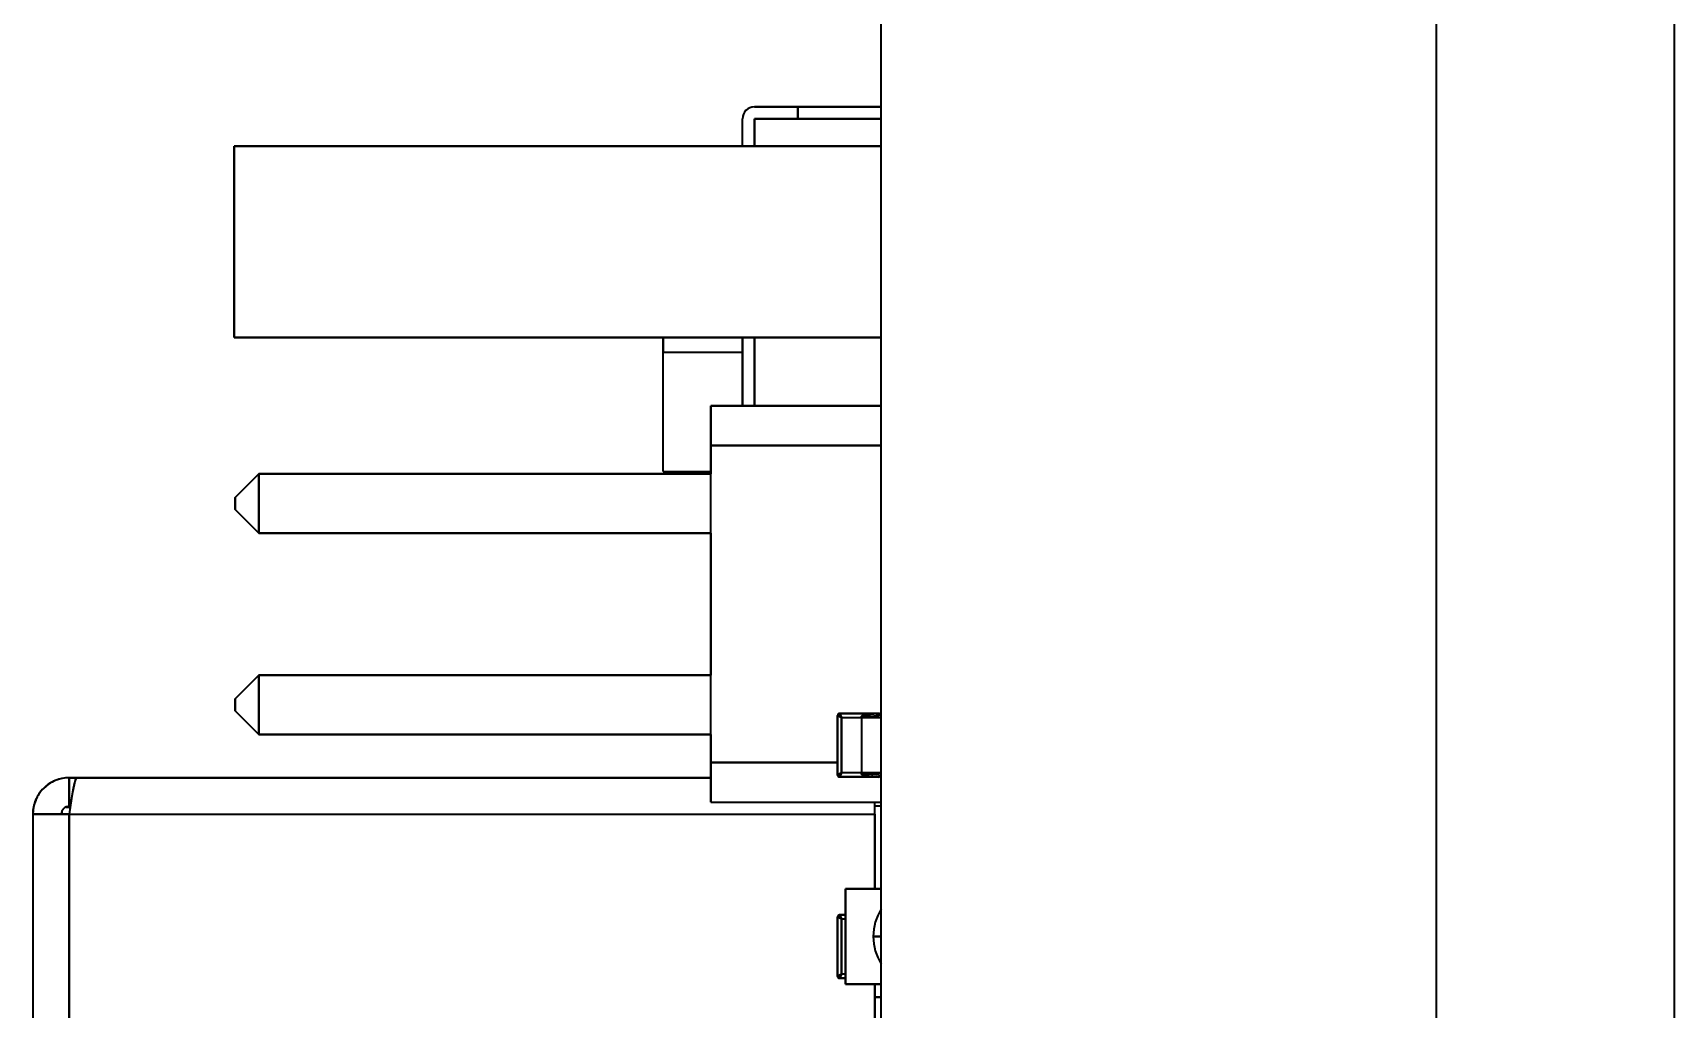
# Model space of a CAD drawing. Extents: x 146 to 1134, y 78 to 926.
# Drawn here: x 277.6 to 298.3, y 359.46 to 371.77 of the extents above; entities that cross this region are included whole.
import ezdxf

# ---------------------------------------------------------------- set-up
doc = ezdxf.new("R2010")
doc.units = 0

msp = doc.modelspace()

# ---------------------------------------------------------------- linework, layer by layer
at = {"color": 7, "lineweight": 35}
for p, q in [((298.304, 403.907), (298.304, 300.107)), ((295.304, 388.907), (295.304, 303.107)), ((288.304, 350.739), (288.304, 377.707))]:
    msp.add_line(p, q, dxfattribs=at)
at = {"color": 7, "lineweight": 35, "ltscale": 0.01375}
for p, q in [((286.704, 370.84), (287.254, 370.84)), ((286.704, 370.84), (287.254, 370.84)), ((286.704, 370.84), (287.254, 370.84)), ((286.704, 370.69), (287.254, 370.69)), ((287.254, 370.69), (286.704, 370.69))]:
    msp.add_line(p, q, dxfattribs=at)
at = {"color": 7, "lineweight": 35, "ltscale": 0.025}
for p, q in [((286.704, 370.84), (287.704, 370.84)), ((287.704, 370.84), (286.704, 370.84)), ((286.554, 367.74), (285.554, 367.74)), ((286.554, 367.74), (285.554, 367.74))]:
    msp.add_line(p, q, dxfattribs=at)
at = {"color": 7, "lineweight": 35, "ltscale": 0.026251}
for p, q in [((287.254, 370.84), (288.304, 370.84)), ((287.254, 370.84), (288.304, 370.84)), ((288.304, 370.84), (287.254, 370.84)), ((287.254, 370.69), (288.304, 370.69)), ((288.304, 370.69), (287.254, 370.69))]:
    msp.add_line(p, q, dxfattribs=at)
at = {"color": 7, "lineweight": 35, "ltscale": 0.00375}
for p, q in [((287.254, 370.84), (287.254, 370.69)), ((287.254, 370.69), (287.254, 370.84)), ((280.154, 365.912), (280.154, 365.762)), ((280.154, 365.762), (280.154, 365.912)), ((280.154, 365.912), (280.154, 365.762)), ((280.154, 365.762), (280.154, 365.912)), ((280.154, 365.912), (280.154, 365.762)), ((280.154, 365.912), (280.154, 365.762)), ((280.154, 365.762), (280.154, 365.912)), ((280.154, 363.372), (280.154, 363.222)), ((280.154, 363.222), (280.154, 363.372)), ((280.154, 363.372), (280.154, 363.222)), ((280.154, 363.222), (280.154, 363.372)), ((280.154, 363.372), (280.154, 363.222)), ((280.154, 363.372), (280.154, 363.222)), ((280.154, 363.222), (280.154, 363.372))]:
    msp.add_line(p, q, dxfattribs=at)
at = {"color": 7, "lineweight": 35, "ltscale": 0.008701}
for p, q in [((286.554, 370.342), (286.554, 370.69)), ((286.554, 370.342), (286.554, 370.69)), ((286.554, 370.342), (286.554, 370.69)), ((286.704, 370.342), (286.704, 370.69)), ((286.704, 370.69), (286.704, 370.342))]:
    msp.add_line(p, q, dxfattribs=at)
at = {"color": 7, "lineweight": 35, "ltscale": 0.022501}
for p, q in [((288.304, 370.69), (287.404, 370.69)), ((287.404, 370.69), (288.304, 370.69))]:
    msp.add_line(p, q, dxfattribs=at)
at = {"color": 7, "lineweight": 35, "ltscale": 0.060249}
for p, q in [((280.144, 367.932), (280.144, 370.342)), ((280.144, 370.342), (280.144, 367.932)), ((280.144, 367.932), (280.144, 370.342)), ((280.144, 370.342), (280.144, 367.932)), ((280.144, 367.932), (280.144, 370.342))]:
    msp.add_line(p, q, dxfattribs=at)
at = {"color": 7, "lineweight": 35, "ltscale": 0.204}
for p, q in [((288.304, 370.342), (280.144, 370.342)), ((280.144, 370.342), (288.304, 370.342)), ((288.304, 370.342), (280.144, 370.342)), ((280.144, 367.932), (288.304, 367.932)), ((288.304, 367.932), (280.144, 367.932))]:
    msp.add_line(p, q, dxfattribs=at)
at = {"color": 7, "lineweight": 35, "ltscale": 0.204001}
for p, q in [((288.304, 370.342), (280.144, 370.342)), ((280.144, 370.342), (288.304, 370.342))]:
    msp.add_line(p, q, dxfattribs=at)
at = {"color": 7, "lineweight": 35, "ltscale": 0.05}
for p, q in [((280.144, 368.137), (280.144, 370.137)), ((280.144, 370.137), (280.144, 368.137)), ((280.144, 368.137), (280.144, 370.137)), ((280.144, 370.137), (280.144, 368.137)), ((280.144, 370.137), (280.144, 368.137)), ((280.144, 368.137), (280.144, 370.137)), ((280.144, 370.137), (280.144, 368.137)), ((280.144, 368.137), (280.144, 370.137)), ((280.144, 370.137), (280.144, 368.137)), ((280.144, 368.137), (280.144, 370.137)), ((280.144, 370.137), (280.144, 368.137)), ((280.144, 368.137), (280.144, 370.137)), ((280.144, 370.137), (280.144, 368.137)), ((280.144, 368.137), (280.144, 370.137)), ((280.144, 370.137), (280.144, 368.137)), ((280.144, 368.137), (280.144, 370.137)), ((280.144, 368.137), (280.144, 370.137)), ((280.144, 370.137), (280.144, 368.137)), ((280.144, 368.137), (280.144, 370.137)), ((280.144, 370.137), (280.144, 368.137)), ((280.144, 370.137), (280.144, 368.137)), ((280.144, 368.137), (280.144, 370.137)), ((280.144, 370.137), (280.144, 368.137)), ((280.144, 368.137), (280.144, 370.137)), ((280.144, 370.137), (280.144, 368.137)), ((280.144, 368.137), (280.144, 370.137)), ((280.144, 370.137), (280.144, 368.137)), ((280.144, 368.137), (280.144, 370.137)), ((280.144, 370.137), (280.144, 368.137)), ((280.144, 368.137), (280.144, 370.137)), ((280.144, 370.137), (280.144, 368.137)), ((280.144, 368.137), (280.144, 370.137)), ((280.144, 370.137), (280.144, 368.137)), ((280.144, 368.137), (280.144, 370.137)), ((280.144, 370.137), (280.144, 368.137)), ((280.144, 368.137), (280.144, 370.137))]:
    msp.add_line(p, q, dxfattribs=at)
at = {"color": 7, "lineweight": 35, "ltscale": 0.004817}
msp.add_line((285.554, 367.74), (285.554, 367.933), dxfattribs=at)
at = {"color": 7, "lineweight": 35, "ltscale": 0.004816}
msp.add_line((285.554, 367.933), (285.554, 367.74), dxfattribs=at)
at = {"color": 7, "lineweight": 35, "ltscale": 0.004832}
msp.add_line((285.554, 367.74), (285.554, 367.933), dxfattribs=at)
at = {"color": 7, "lineweight": 35, "ltscale": 0.021703}
msp.add_line((286.554, 367.933), (286.554, 367.065), dxfattribs=at)
at = {"color": 7, "lineweight": 35, "ltscale": 0.021625}
for p, q in [((286.554, 367.067), (286.554, 367.932)), ((286.554, 367.067), (286.554, 367.932)), ((286.704, 367.067), (286.704, 367.932))]:
    msp.add_line(p, q, dxfattribs=at)
at = {"color": 7, "lineweight": 35, "ltscale": 0.021624}
msp.add_line((286.704, 367.932), (286.704, 367.067), dxfattribs=at)
at = {"color": 7, "lineweight": 35, "ltscale": 0.037489}
msp.add_line((285.554, 366.241), (285.554, 367.74), dxfattribs=at)
at = {"color": 7, "lineweight": 35, "ltscale": 0.014349}
msp.add_line((285.554, 367.166), (285.554, 367.74), dxfattribs=at)
at = {"color": 7, "lineweight": 35, "ltscale": 0.012165}
msp.add_line((285.554, 366.68), (285.554, 367.166), dxfattribs=at)
at = {"color": 7, "lineweight": 35, "ltscale": 0.053751}
for p, q in [((288.304, 367.067), (286.154, 367.067)), ((286.154, 367.067), (288.304, 367.067)), ((288.304, 367.067), (286.154, 367.067)), ((286.154, 367.067), (288.304, 367.067)), ((288.304, 367.067), (286.154, 367.067)), ((288.304, 367.067), (286.154, 367.067)), ((286.154, 367.067), (288.304, 367.067)), ((286.154, 366.567), (288.304, 366.567)), ((288.304, 366.567), (286.154, 366.567)), ((286.154, 362.067), (288.304, 362.067)), ((286.154, 362.067), (288.304, 362.067))]:
    msp.add_line(p, q, dxfattribs=at)
at = {"color": 7, "lineweight": 35, "ltscale": 0.0125}
for p, q in [((286.154, 367.067), (286.154, 366.567)), ((286.154, 366.567), (286.154, 367.067)), ((286.154, 367.067), (286.154, 366.567)), ((286.154, 366.567), (286.154, 367.067)), ((286.154, 367.067), (286.154, 366.567)), ((286.154, 366.567), (286.154, 367.067)), ((286.154, 362.067), (286.154, 362.567)), ((286.154, 362.567), (286.154, 362.067)), ((286.154, 362.067), (286.154, 362.567)), ((286.154, 362.567), (286.154, 362.067)), ((286.154, 362.067), (286.154, 362.567)), ((286.154, 362.567), (286.154, 362.067))]:
    msp.add_line(p, q, dxfattribs=at)
at = {"color": 7, "lineweight": 35, "ltscale": 0.000951385}
for p, q in [((286.154, 367.029), (286.154, 367.067)), ((286.154, 367.029), (286.154, 367.067)), ((286.154, 362.067), (286.154, 362.105)), ((286.154, 362.067), (286.154, 362.105))]:
    msp.add_line(p, q, dxfattribs=at)
at = {"color": 7, "lineweight": 35, "ltscale": 0.00271}
for p, q in [((286.154, 366.921), (286.154, 367.029)), ((286.154, 366.921), (286.154, 367.029)), ((286.154, 362.105), (286.154, 362.214)), ((286.154, 362.105), (286.154, 362.214))]:
    msp.add_line(p, q, dxfattribs=at)
at = {"color": 7, "lineweight": 35, "ltscale": 0.004055}
for p, q in [((286.154, 366.759), (286.154, 366.921)), ((286.154, 366.759), (286.154, 366.921)), ((286.154, 362.214), (286.154, 362.376)), ((286.154, 362.214), (286.154, 362.376))]:
    msp.add_line(p, q, dxfattribs=at)
at = {"color": 7, "lineweight": 35, "ltscale": 0.008128}
msp.add_line((285.554, 366.355), (285.554, 366.68), dxfattribs=at)
at = {"color": 7, "lineweight": 35, "ltscale": 0.004784}
for p, q in [((286.154, 366.567), (286.154, 366.759)), ((286.154, 366.567), (286.154, 366.759)), ((286.154, 362.376), (286.154, 362.567)), ((286.154, 362.376), (286.154, 362.567))]:
    msp.add_line(p, q, dxfattribs=at)
at = {"color": 7, "lineweight": 35, "ltscale": 0.008875}
for p, q in [((286.154, 366.212), (286.154, 366.567)), ((286.154, 366.567), (286.154, 366.212)), ((286.154, 366.212), (286.154, 366.567)), ((286.154, 366.567), (286.154, 366.212)), ((286.154, 366.212), (286.154, 366.567)), ((286.154, 366.567), (286.154, 366.212)), ((286.154, 362.567), (286.154, 362.922)), ((286.154, 362.922), (286.154, 362.567)), ((286.154, 362.567), (286.154, 362.922)), ((286.154, 362.922), (286.154, 362.567)), ((286.154, 362.567), (286.154, 362.922)), ((286.154, 362.922), (286.154, 362.567))]:
    msp.add_line(p, q, dxfattribs=at)
at = {"color": 7, "lineweight": 35, "ltscale": 0.1}
msp.add_line((286.154, 362.567), (286.154, 366.567), dxfattribs=at)
msp.add_line((286.154, 362.567), (286.154, 366.567), dxfattribs=at)
at = {"color": 7, "lineweight": 35, "ltscale": 0.010606}
for p, q in [((280.454, 366.212), (280.154, 365.912)), ((280.154, 365.912), (280.454, 366.212)), ((280.454, 366.212), (280.154, 365.912)), ((280.154, 365.912), (280.454, 366.212)), ((280.454, 366.212), (280.154, 365.912)), ((280.154, 365.912), (280.454, 366.212)), ((280.154, 365.912), (280.454, 366.212)), ((280.154, 363.222), (280.454, 362.922)), ((280.454, 362.922), (280.154, 363.222)), ((280.154, 363.222), (280.454, 362.922)), ((280.454, 362.922), (280.154, 363.222)), ((280.454, 362.922), (280.154, 363.222)), ((280.154, 363.222), (280.454, 362.922)), ((280.454, 362.922), (280.154, 363.222))]:
    msp.add_line(p, q, dxfattribs=at)
at = {"color": 7, "lineweight": 35, "ltscale": 0.1425}
for p, q in [((280.454, 366.212), (286.154, 366.212)), ((286.154, 366.212), (280.454, 366.212)), ((280.454, 366.212), (286.154, 366.212)), ((286.154, 366.212), (280.454, 366.212)), ((280.454, 366.212), (286.154, 366.212)), ((280.454, 366.212), (286.154, 366.212)), ((286.154, 366.212), (280.454, 366.212)), ((286.154, 365.462), (280.454, 365.462)), ((280.454, 365.462), (286.154, 365.462)), ((286.154, 363.672), (280.454, 363.672)), ((280.454, 363.672), (286.154, 363.672)), ((286.154, 363.672), (280.454, 363.672)), ((280.454, 363.672), (286.154, 363.672)), ((280.454, 363.672), (286.154, 363.672)), ((286.154, 363.672), (280.454, 363.672)), ((280.454, 363.672), (286.154, 363.672)), ((280.454, 362.922), (286.154, 362.922)), ((286.154, 362.922), (280.454, 362.922))]:
    msp.add_line(p, q, dxfattribs=at)
at = {"color": 7, "lineweight": 35, "ltscale": 0.01875}
for p, q in [((280.454, 366.212), (280.454, 365.462)), ((280.454, 365.462), (280.454, 366.212)), ((286.154, 365.462), (286.154, 366.212)), ((280.454, 363.672), (280.454, 362.922)), ((280.454, 362.922), (280.454, 363.672)), ((286.154, 362.922), (286.154, 363.672)), ((287.754, 362.412), (287.754, 363.162)), ((287.754, 363.162), (287.754, 362.412)), ((287.754, 363.162), (287.754, 362.412)), ((287.754, 363.162), (287.754, 362.412)), ((287.754, 362.412), (287.754, 363.162)), ((287.754, 360.622), (287.754, 359.872)), ((287.754, 359.872), (287.754, 360.622)), ((287.754, 360.622), (287.754, 359.872)), ((287.754, 359.872), (287.754, 360.622)), ((287.754, 360.622), (287.754, 359.872))]:
    msp.add_line(p, q, dxfattribs=at)
at = {"color": 7, "lineweight": 35, "ltscale": 0.002854}
msp.add_line((285.554, 366.24), (285.554, 366.355), dxfattribs=at)
at = {"color": 7, "lineweight": 35, "ltscale": 0.015}
msp.add_line((285.554, 366.24), (286.154, 366.24), dxfattribs=at)
at = {"color": 7, "lineweight": 35, "ltscale": 0.010607}
for p, q in [((280.154, 365.762), (280.454, 365.462)), ((280.454, 365.462), (280.154, 365.762)), ((280.154, 365.762), (280.454, 365.462)), ((280.454, 365.462), (280.154, 365.762)), ((280.454, 365.462), (280.154, 365.762)), ((280.154, 365.762), (280.454, 365.462)), ((280.454, 365.462), (280.154, 365.762)), ((280.454, 363.672), (280.154, 363.372)), ((280.154, 363.372), (280.454, 363.672)), ((280.454, 363.672), (280.154, 363.372)), ((280.154, 363.372), (280.454, 363.672)), ((280.454, 363.672), (280.154, 363.372)), ((280.154, 363.372), (280.454, 363.672)), ((280.154, 363.372), (280.454, 363.672))]:
    msp.add_line(p, q, dxfattribs=at)
at = {"color": 7, "lineweight": 35, "ltscale": 0.044749}
for p, q in [((286.154, 363.672), (286.154, 365.462)), ((286.154, 365.462), (286.154, 363.672)), ((286.154, 363.672), (286.154, 365.462)), ((286.154, 365.462), (286.154, 363.672)), ((286.154, 363.672), (286.154, 365.462)), ((286.154, 365.462), (286.154, 363.672))]:
    msp.add_line(p, q, dxfattribs=at)
at = {"color": 7, "lineweight": 35, "ltscale": 0.000153775}
for p, q in [((287.755, 363.168), (287.754, 363.162)), ((287.755, 362.406), (287.754, 362.412))]:
    msp.add_line(p, q, dxfattribs=at)
at = {"color": 7, "lineweight": 35, "ltscale": 0.000114179}
for p, q in [((287.754, 363.162), (287.755, 363.167)), ((287.754, 362.412), (287.755, 362.408)), ((287.754, 359.872), (287.755, 359.868))]:
    msp.add_line(p, q, dxfattribs=at)
at = {"color": 7, "lineweight": 35, "ltscale": 0.001398}
for p, q in [((287.754, 363.162), (287.804, 363.137)), ((287.804, 362.437), (287.754, 362.412)), ((278.021, 362.007), (278.077, 362.007)), ((278.021, 362.007), (278.077, 362.007)), ((278.021, 362.007), (278.077, 362.007)), ((287.754, 360.622), (287.804, 360.597)), ((287.804, 359.897), (287.754, 359.872))]:
    msp.add_line(p, q, dxfattribs=at)
at = {"color": 7, "lineweight": 35, "ltscale": 0.000409436}
for p, q in [((287.769, 363.155), (287.754, 363.162)), ((287.779, 363.187), (287.787, 363.173)), ((287.754, 362.412), (287.769, 362.419)), ((287.787, 362.402), (287.779, 362.387)), ((287.769, 360.615), (287.754, 360.622)), ((287.754, 359.872), (287.769, 359.879)), ((287.787, 359.862), (287.779, 359.847))]:
    msp.add_line(p, q, dxfattribs=at)
at = {"color": 7, "lineweight": 35, "ltscale": 0.000988447}
for p, q in [((287.804, 363.137), (287.769, 363.155)), ((287.769, 362.419), (287.804, 362.437)), ((287.804, 360.597), (287.769, 360.615)), ((287.787, 360.633), (287.804, 360.597)), ((287.769, 359.879), (287.804, 359.897))]:
    msp.add_line(p, q, dxfattribs=at)
at = {"color": 7, "lineweight": 35, "ltscale": 0.000153115}
for p, q in [((287.773, 363.186), (287.779, 363.187)), ((287.773, 362.388), (287.779, 362.387))]:
    msp.add_line(p, q, dxfattribs=at)
at = {"color": 7, "lineweight": 35, "ltscale": 0.000113419}
for p, q in [((287.779, 363.187), (287.775, 363.187)), ((287.754, 360.622), (287.755, 360.627)), ((287.779, 360.647), (287.775, 360.647))]:
    msp.add_line(p, q, dxfattribs=at)
at = {"color": 7, "lineweight": 35, "ltscale": 0.011615}
for p, q in [((287.779, 363.187), (288.244, 363.187)), ((288.244, 363.187), (287.779, 363.187)), ((288.244, 363.187), (287.779, 363.187)), ((287.779, 363.187), (288.244, 363.187)), ((288.244, 363.187), (287.779, 363.187)), ((287.779, 362.387), (288.244, 362.387)), ((288.244, 362.387), (287.779, 362.387))]:
    msp.add_line(p, q, dxfattribs=at)
at = {"color": 7, "lineweight": 35, "ltscale": 0.001397}
for p, q in [((287.804, 363.137), (287.779, 363.187)), ((287.779, 362.387), (287.804, 362.437)), ((287.804, 360.597), (287.779, 360.647)), ((287.779, 359.847), (287.804, 359.897))]:
    msp.add_line(p, q, dxfattribs=at)
at = {"color": 7, "lineweight": 35, "ltscale": 0.000987765}
for p, q in [((287.787, 363.173), (287.804, 363.137)), ((287.804, 362.437), (287.787, 362.402)), ((287.804, 359.897), (287.787, 359.862))]:
    msp.add_line(p, q, dxfattribs=at)
at = {"color": 7, "lineweight": 35, "ltscale": 0.0175}
for p, q in [((287.804, 362.437), (287.804, 363.137)), ((287.804, 363.137), (287.804, 362.437)), ((288.054, 363.137), (288.054, 362.437)), ((288.054, 363.137), (288.054, 362.437)), ((287.804, 359.897), (287.804, 360.597)), ((287.804, 360.597), (287.804, 359.897))]:
    msp.add_line(p, q, dxfattribs=at)
at = {"color": 7, "lineweight": 35, "ltscale": 0.00625}
for p, q in [((287.804, 363.137), (288.054, 363.137)), ((287.804, 363.137), (288.054, 363.137)), ((288.054, 362.437), (287.804, 362.437)), ((288.054, 362.437), (287.804, 362.437)), ((288.304, 362.437), (288.054, 362.437))]:
    msp.add_line(p, q, dxfattribs=at)
at = {"color": 7, "lineweight": 35, "ltscale": 0.000199606}
msp.add_line((288.059, 363.158), (288.054, 363.152), dxfattribs=at)
at = {"color": 7, "lineweight": 35, "ltscale": 0.000359344}
for p, q in [((288.054, 363.137), (288.054, 363.152)), ((288.054, 363.137), (288.054, 363.152)), ((288.054, 362.423), (288.054, 362.437)), ((288.054, 362.423), (288.054, 362.437))]:
    msp.add_line(p, q, dxfattribs=at)
at = {"color": 7, "lineweight": 35, "ltscale": 0.006254}
msp.add_line((288.304, 363.137), (288.054, 363.137), dxfattribs=at)
at = {"color": 7, "lineweight": 35, "ltscale": 0.006372}
msp.add_line((288.054, 363.137), (288.309, 363.137), dxfattribs=at)
at = {"color": 7, "lineweight": 35, "ltscale": 0.001697}
msp.add_line((288.143, 363.177), (288.21, 363.185), dxfattribs=at)
at = {"color": 7, "lineweight": 35, "ltscale": 0.000838576}
msp.add_line((288.21, 363.185), (288.244, 363.187), dxfattribs=at)
at = {"color": 7, "lineweight": 35, "ltscale": 0.00168}
msp.add_line((288.305, 363.171), (288.238, 363.162), dxfattribs=at)
at = {"color": 7, "lineweight": 35, "ltscale": 0.000920745}
msp.add_line((288.244, 363.187), (288.281, 363.189), dxfattribs=at)
at = {"color": 7, "lineweight": 35, "ltscale": 0.000719747}
msp.add_line((288.273, 363.188), (288.244, 363.187), dxfattribs=at)
at = {"color": 7, "lineweight": 35, "ltscale": 0.000935097}
msp.add_line((288.267, 363.187), (288.304, 363.194), dxfattribs=at)
at = {"color": 7, "lineweight": 35, "ltscale": 0.04}
for p, q in [((286.154, 362.567), (287.754, 362.567)), ((287.754, 362.567), (286.154, 362.567))]:
    msp.add_line(p, q, dxfattribs=at)
at = {"color": 7, "lineweight": 35, "ltscale": 0.009}
for p, q in [((278.064, 362.377), (278.064, 362.017)), ((278.064, 362.017), (278.064, 362.377)), ((277.964, 361.917), (277.604, 361.917))]:
    msp.add_line(p, q, dxfattribs=at)
at = {"color": 7, "lineweight": 35, "ltscale": 0.072501}
for p, q in [((278.064, 362.377), (280.964, 362.377)), ((280.964, 362.377), (278.064, 362.377)), ((278.064, 362.377), (280.964, 362.377))]:
    msp.add_line(p, q, dxfattribs=at)
at = {"color": 7, "lineweight": 35, "ltscale": 0.001458}
msp.add_line((278.127, 362.299), (278.114, 362.242), dxfattribs=at)
at = {"color": 7, "lineweight": 35, "ltscale": 0.001112}
msp.add_line((278.139, 362.342), (278.127, 362.299), dxfattribs=at)
at = {"color": 7, "lineweight": 35, "ltscale": 0.199751}
for p, q in [((286.154, 362.377), (278.164, 362.377)), ((278.164, 362.377), (286.154, 362.377)), ((286.154, 362.377), (278.164, 362.377))]:
    msp.add_line(p, q, dxfattribs=at)
at = {"color": 7, "lineweight": 35, "ltscale": 0.0725}
for p, q in [((278.164, 362.377), (281.064, 362.377)), ((281.064, 362.377), (278.164, 362.377))]:
    msp.add_line(p, q, dxfattribs=at)
at = {"color": 7, "lineweight": 35, "ltscale": 0.127251}
for p, q in [((281.064, 362.377), (286.154, 362.377)), ((286.154, 362.377), (281.064, 362.377))]:
    msp.add_line(p, q, dxfattribs=at)
at = {"color": 7, "lineweight": 35, "ltscale": 0.0375}
for p, q in [((285.724, 362.377), (284.224, 362.377)), ((284.224, 362.377), (285.724, 362.377))]:
    msp.add_line(p, q, dxfattribs=at)
at = {"color": 7, "lineweight": 35, "ltscale": 0.000234476}
msp.add_line((287.779, 362.387), (287.77, 362.389), dxfattribs=at)
at = {"color": 7, "lineweight": 35, "ltscale": 0.000701842}
for p, q in [((287.779, 362.425), (287.804, 362.437)), ((287.779, 359.885), (287.804, 359.897))]:
    msp.add_line(p, q, dxfattribs=at)
at = {"color": 7, "lineweight": 35, "ltscale": 0.006268}
msp.add_line((288.054, 362.437), (288.305, 362.437), dxfattribs=at)
at = {"color": 7, "lineweight": 35, "ltscale": 0.002295}
msp.add_line((288.142, 362.397), (288.054, 362.423), dxfattribs=at)
at = {"color": 7, "lineweight": 35, "ltscale": 0.000308826}
msp.add_line((288.068, 362.412), (288.08, 362.408), dxfattribs=at)
at = {"color": 7, "lineweight": 35, "ltscale": 0.000906404}
msp.add_line((288.178, 362.393), (288.142, 362.397), dxfattribs=at)
at = {"color": 7, "lineweight": 35, "ltscale": 0.000822325}
msp.add_line((288.211, 362.39), (288.178, 362.393), dxfattribs=at)
at = {"color": 7, "lineweight": 35, "ltscale": 0.00082108}
msp.add_line((288.244, 362.387), (288.211, 362.39), dxfattribs=at)
at = {"color": 7, "lineweight": 35, "ltscale": 0.000721272}
msp.add_line((288.273, 362.386), (288.244, 362.387), dxfattribs=at)
at = {"color": 7, "lineweight": 35, "ltscale": 0.000722797}
msp.add_line((288.244, 362.387), (288.273, 362.386), dxfattribs=at)
at = {"color": 7, "lineweight": 35, "ltscale": 0.000924313}
msp.add_line((288.304, 362.381), (288.268, 362.387), dxfattribs=at)
at = {"color": 7, "lineweight": 35, "ltscale": 0.002185}
msp.add_line((278.089, 362.093), (278.077, 362.007), dxfattribs=at)
at = {"color": 7, "lineweight": 35, "ltscale": 0.003779}
msp.add_line((278.114, 362.242), (278.089, 362.093), dxfattribs=at)
at = {"color": 7, "lineweight": 35, "ltscale": 0.003759}
msp.add_line((288.224, 361.917), (288.224, 362.068), dxfattribs=at)
at = {"color": 7, "lineweight": 35, "ltscale": 0.003764}
msp.add_line((288.224, 361.917), (288.224, 362.068), dxfattribs=at)
at = {"color": 7, "lineweight": 35, "ltscale": 0.278}
for p, q in [((277.604, 361.917), (277.604, 350.797)), ((277.604, 361.917), (277.604, 350.797)), ((277.604, 361.917), (277.604, 350.797)), ((278.064, 361.917), (278.064, 350.797)), ((278.064, 350.797), (278.064, 361.917))]:
    msp.add_line(p, q, dxfattribs=at)
at = {"color": 7, "lineweight": 35, "ltscale": 0.000875854}
msp.add_line((277.604, 361.917), (277.639, 361.917), dxfattribs=at)
at = {"color": 7, "lineweight": 35, "ltscale": 0.0115}
msp.add_line((278.064, 361.917), (277.604, 361.917), dxfattribs=at)
at = {"color": 7, "lineweight": 35, "ltscale": 0.002493}
msp.add_line((277.639, 361.917), (277.739, 361.917), dxfattribs=at)
at = {"color": 7, "lineweight": 35, "ltscale": 0.003731}
msp.add_line((277.739, 361.917), (277.888, 361.917), dxfattribs=at)
at = {"color": 7, "lineweight": 35, "ltscale": 0.004401}
msp.add_line((277.888, 361.917), (278.064, 361.917), dxfattribs=at)
at = {"color": 7, "lineweight": 35, "ltscale": 0.000255585}
msp.add_line((277.964, 361.917), (277.974, 361.917), dxfattribs=at)
at = {"color": 7, "lineweight": 35, "ltscale": 0.000241852}
msp.add_line((277.964, 361.917), (277.974, 361.917), dxfattribs=at)
at = {"color": 7, "lineweight": 35, "ltscale": 0.002499}
msp.add_line((278.064, 361.917), (277.964, 361.917), dxfattribs=at)
at = {"color": 7, "lineweight": 35, "ltscale": 0.001085}
msp.add_line((277.974, 361.917), (277.974, 361.961), dxfattribs=at)
msp.add_line((277.974, 361.917), (277.974, 361.961), dxfattribs=at)
at = {"color": 7, "lineweight": 35, "ltscale": 0.001084}
msp.add_line((277.974, 361.917), (277.974, 361.961), dxfattribs=at)
at = {"color": 7, "lineweight": 35, "ltscale": 0.000349426}
for p, q in [((278.078, 362.017), (278.064, 362.017)), ((278.064, 362.017), (278.078, 362.017))]:
    msp.add_line(p, q, dxfattribs=at)
at = {"color": 7, "lineweight": 35, "ltscale": 0.002261}
msp.add_line((278.077, 362.007), (278.064, 361.917), dxfattribs=at)
at = {"color": 7, "lineweight": 35, "ltscale": 0.254}
msp.add_line((278.064, 361.917), (288.224, 361.917), dxfattribs=at)
msp.add_line((278.064, 361.917), (288.224, 361.917), dxfattribs=at)
at = {"color": 7, "lineweight": 35, "ltscale": 0.000252828}
msp.add_line((278.066, 362.007), (278.067, 362.017), dxfattribs=at)
at = {"color": 7, "lineweight": 35, "ltscale": 0.00032}
msp.add_line((278.067, 362.017), (278.066, 362.004), dxfattribs=at)
at = {"color": 7, "lineweight": 35, "ltscale": 0.002001}
for p, q in [((288.304, 362.017), (288.224, 362.017)), ((288.304, 362.017), (288.224, 362.017)), ((288.304, 359.607), (288.224, 359.607)), ((288.224, 359.607), (288.304, 359.607)), ((288.224, 359.607), (288.304, 359.607))]:
    msp.add_line(p, q, dxfattribs=at)
at = {"color": 7, "lineweight": 35, "ltscale": 0.023576}
for p, q in [((288.224, 361.917), (288.224, 360.974)), ((288.224, 360.974), (288.224, 361.917))]:
    msp.add_line(p, q, dxfattribs=at)
at = {"color": 7, "lineweight": 35, "ltscale": 0.03}
for p, q in [((287.854, 359.774), (287.854, 360.974)), ((287.854, 360.974), (287.854, 359.774)), ((287.854, 360.974), (287.854, 359.774))]:
    msp.add_line(p, q, dxfattribs=at)
at = {"color": 7, "lineweight": 35, "ltscale": 0.011251}
for p, q in [((287.854, 360.974), (288.304, 360.974)), ((288.304, 360.974), (287.854, 360.974)), ((287.854, 360.974), (288.304, 360.974)), ((288.304, 359.774), (287.854, 359.774)), ((287.854, 359.774), (288.304, 359.774))]:
    msp.add_line(p, q, dxfattribs=at)
at = {"color": 7, "lineweight": 35, "ltscale": 0.000153018}
for p, q in [((287.755, 360.628), (287.754, 360.622)), ((287.773, 360.646), (287.779, 360.647)), ((287.755, 359.866), (287.754, 359.872)), ((287.773, 359.848), (287.779, 359.847))]:
    msp.add_line(p, q, dxfattribs=at)
at = {"color": 7, "lineweight": 35, "ltscale": 0.001875}
for p, q in [((287.854, 360.647), (287.779, 360.647)), ((287.779, 360.647), (287.854, 360.647)), ((287.854, 360.647), (287.779, 360.647)), ((287.854, 360.647), (287.779, 360.647)), ((287.779, 360.647), (287.854, 360.647)), ((287.779, 359.847), (287.854, 359.847)), ((287.854, 359.847), (287.779, 359.847))]:
    msp.add_line(p, q, dxfattribs=at)
at = {"color": 7, "lineweight": 35, "ltscale": 0.000408754}
msp.add_line((287.779, 360.647), (287.787, 360.633), dxfattribs=at)
at = {"color": 7, "lineweight": 35, "ltscale": 0.00125}
for p, q in [((287.804, 360.597), (287.854, 360.597)), ((287.804, 360.597), (287.854, 360.597)), ((287.854, 359.897), (287.804, 359.897)), ((287.854, 359.897), (287.804, 359.897))]:
    msp.add_line(p, q, dxfattribs=at)
at = {"color": 7, "lineweight": 35, "ltscale": 0.0025}
msp.add_line((288.304, 360.374), (288.204, 360.374), dxfattribs=at)
at = {"color": 7, "lineweight": 35, "ltscale": 0.002417}
msp.add_line((288.204, 360.374), (288.301, 360.374), dxfattribs=at)
at = {"color": 7, "lineweight": 35, "ltscale": 0.011675}
for p, q in [((288.224, 359.774), (288.224, 359.307)), ((288.224, 359.307), (288.224, 359.774))]:
    msp.add_line(p, q, dxfattribs=at)
at = {"color": 7, "lineweight": 35}
for points in [[(288.054, 363.152), (288.054, 363.153), (288.056, 363.155), (288.059, 363.158), (288.07, 363.163), (288.167, 363.18), (288.244, 363.187)], [(278.164, 362.377), (278.162, 362.377), (278.156, 362.373), (278.151, 362.367), (278.14, 362.345), (278.101, 362.169), (278.064, 361.917)], [(278.164, 362.377), (278.161, 362.377), (278.156, 362.373), (278.15, 362.366), (278.139, 362.342)], [(288.244, 362.387), (288.2, 362.391), (288.108, 362.402), (288.071, 362.411), (288.06, 362.416), (288.056, 362.419), (288.054, 362.421), (288.054, 362.423)]]:
    msp.add_lwpolyline(points, dxfattribs=at)
for centre, radius, start, end in [((286.704, 370.69), 0.15, 90, 180), ((286.7, 370.691), 0.146, 134.161, 180.4572), ((286.7, 370.691), 0.146, 134.161, 180.4572), ((286.7, 370.691), 0.146, 134.161, 180.4572), ((286.7, 370.691), 0.146, 134.161, 180.4572), ((286.703, 370.694), 0.146, 89.5428, 135.839), ((286.703, 370.694), 0.146, 89.5428, 135.839), ((286.703, 370.694), 0.146, 89.5428, 135.839), ((286.703, 370.694), 0.146, 89.5428, 135.839), ((287.779, 363.162), 0.025, 90, 180), ((287.779, 363.162), 0.025, 90, 180), ((287.779, 363.162), 0.025, 90, 158.3089), ((288.061, 364.708), 1.557, 269.7416, 279.0043), ((288.08, 363.131), 0.0339, 91.4495, 141.9832), ((288.2, 362.674), 0.507, 96.433, 103.7234), ((278.064, 361.917), 0.46, 90, 180), ((278.068, 361.911), 0.467, 112.6521, 134.7779), ((278.063, 361.919), 0.458, 123.7788, 135.0323), ((278.064, 361.917), 0.46, 112.5661, 123.837), ((278.064, 361.919), 0.459, 101.2321, 112.5434), ((278.064, 361.923), 0.454, 89.9098, 101.287), ((287.779, 362.412), 0.025, 180, 270), ((287.779, 362.412), 0.025, 180, 270), ((288.061, 360.866), 1.557, 80.9958, 90.2584), ((288.061, 360.866), 1.557, 80.9957, 90.2584), ((278.069, 361.916), 0.464, 157.523, 179.8629), ((278.063, 361.917), 0.459, 157.4566, 168.7679), ((278.064, 361.917), 0.46, 146.163, 157.4339), ((278.062, 361.919), 0.458, 134.9677, 146.2212), ((278.058, 361.918), 0.454, 168.713, 180.0902), ((278.064, 361.917), 0.1, 90.0591, 179.9409), ((278.064, 361.917), 0.1, 90, 180), ((287.779, 360.622), 0.025, 90, 180), ((287.779, 360.622), 0.025, 90, 180), ((287.779, 360.622), 0.025, 90, 180), ((288.854, 360.374), 0.65, 147.7913, 180), ((288.854, 360.374), 0.65, 180, 212.2087), ((287.779, 359.872), 0.025, 180, 270), ((287.779, 359.872), 0.025, 180, 270)]:
    msp.add_arc(centre, radius, start, end, dxfattribs=at)

doc.saveas('drawing.dxf')
